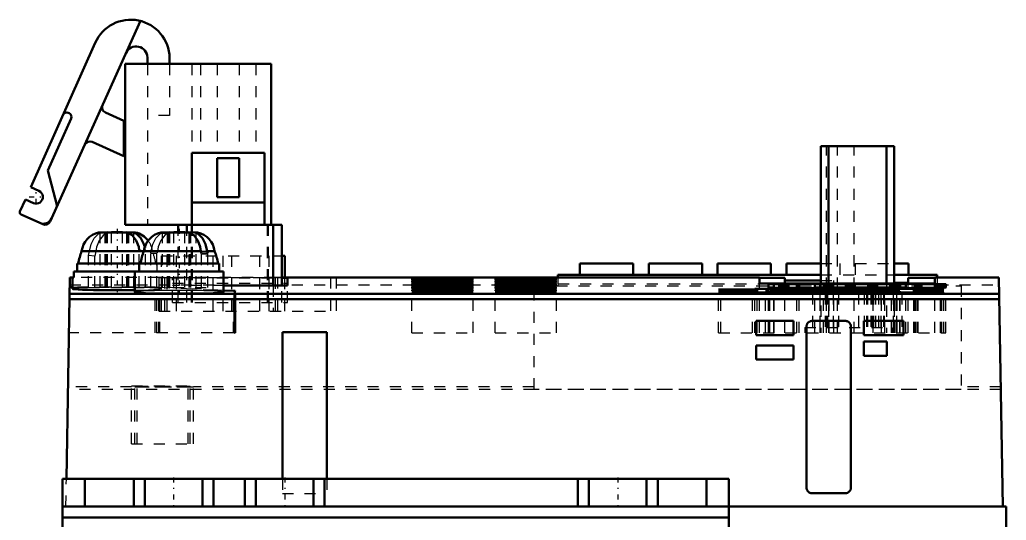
# Model space of a CAD drawing. Header units: millimetres. Extents: x 0 to 305, y 0 to 394.
# Drawn here: x 0 to 88.9, y 149.8 to 194.9 of the extents above; entities that cross this region are included whole.
import ezdxf

# ---------------------------------------------------------------- set-up
doc = ezdxf.new("R2010")
doc.units = ezdxf.units.MM
doc.linetypes.add('Center', pattern=[1.5, 0.45, -0.5, 0.05, -0.5])
doc.linetypes.add('Dashed', pattern=[2, 1, -1])
for name, color, linetype, lineweight in [('AM_4', 7, 'Continuous', 50), ('AM_6', 2, 'Continuous', 35), ('AM_7', 7, 'Center', 25), ('AM_9', 6, 'Dashed', 25)]:
    doc.layers.add(name, color=color, linetype=linetype, lineweight=lineweight)

# ---------------------------------------------------------------- blocks, each defined once
blk = doc.blocks.new('2_MDDLN45SF_5_in_MDDLN45SF_1100')
at = {"layer": 'AM_4'}
for p, q in [((10.884, 194.776), (2.742, 176.696)), ((0.994, 179.786), (6.799, 192.814)), ((11.496, 190.9), (11.496, 191.479)), ((13.496, 191.45), (13.496, 190.9)), ((9.496, 190.9), (22.646, 190.9)), ((9.496, 190.9), (9.496, 176.4)), ((22.646, 190.9), (22.646, 176.4)), ((4.634, 185.99), (2.536, 181.281)), ((4.358, 186.497), (4.458, 186.451)), ((7.714, 186.52), (9.386, 185.767)), ((9.386, 185.767), (9.386, 182.587)), ((9.386, 182.587), (6.524, 183.876)), ((72.166, 183.5), (78.766, 183.5)), ((72.166, 183.5), (72.166, 171.11)), ((72.866, 183.5), (72.866, 171.11)), ((78.066, 183.5), (78.066, 171.11)), ((78.766, 183.5), (78.766, 171.11)), ((15.496, 182.9), (15.496, 176.4)), ((15.496, 182.9), (22.046, 182.9)), ((17.771, 182.4), (19.771, 182.4)), ((17.771, 182.4), (17.771, 178.9)), ((19.771, 182.4), (19.771, 178.9)), ((22.046, 182.9), (22.046, 176.4)), ((2.536, 181.281), (3.358, 178.064)), ((1.726, 179.456), (0.994, 179.786)), ((0.017, 177.593), (0.506, 178.69)), ((0.506, 178.69), (1.233, 178.362)), ((17.771, 178.9), (19.771, 178.9)), ((15.496, 178.4), (22.046, 178.4)), ((2.08, 176.445), (0.118, 177.329)), ((9.496, 176.4), (23.616, 176.4)), ((14.266, 175.731), (14.266, 176.4)), ((15.066, 175.716), (15.066, 176.4)), ((22.816, 170.913), (22.816, 176.4)), ((23.616, 170.913), (23.616, 176.4)), ((7.907, 175.731), (7.106, 175.71)), ((7.308, 175.71), (7.106, 175.71)), ((7.308, 175.71), (7.246, 175.689)), ((7.246, 175.689), (7.812, 175.697)), ((7.308, 175.71), (7.903, 175.731)), ((7.812, 175.697), (7.849, 175.71)), ((8.271, 175.725), (7.849, 175.71)), ((9.684, 175.71), (7.849, 175.71)), ((7.911, 175.731), (7.903, 175.731)), ((7.911, 175.712), (7.911, 175.731)), ((9.684, 175.71), (9.261, 175.725)), ((9.622, 175.731), (9.622, 175.712)), ((10.426, 175.71), (9.625, 175.731)), ((10.225, 175.71), (9.629, 175.731)), ((10.426, 175.71), (10.225, 175.71)), ((13.511, 175.731), (12.706, 175.71)), ((12.944, 175.71), (12.706, 175.71)), ((12.944, 175.71), (12.846, 175.674)), ((12.846, 175.674), (13.412, 175.674)), ((13.511, 175.731), (12.944, 175.71)), ((13.412, 175.674), (13.51, 175.71)), ((13.871, 175.723), (13.51, 175.71)), ((15.223, 175.71), (13.51, 175.71)), ((13.511, 175.71), (13.511, 175.731)), ((15.223, 175.71), (14.861, 175.723)), ((15.222, 175.731), (15.222, 175.71)), ((15.788, 175.71), (15.222, 175.731)), ((16.026, 175.71), (15.222, 175.731)), ((15.427, 175.591), (15.427, 175.723)), ((16.026, 175.71), (15.788, 175.71)), ((11.069, 174.02), (5.576, 174.02)), ((10.771, 174.077), (11.069, 174.02)), ((11.069, 174.02), (11.214, 174.007)), ((16.321, 174.02), (11.176, 174.02)), ((16.321, 174.02), (16.371, 173.818)), ((16.371, 173.818), (16.937, 173.818)), ((16.937, 173.818), (16.887, 174.02)), ((17.556, 174.02), (16.887, 174.02)), ((23.616, 173.6), (23.866, 173.6)), ((23.866, 171.647), (23.866, 173.6)), ((5.166, 172.9), (5.166, 172.2)), ((17.966, 172.9), (5.166, 172.9)), ((10.766, 172.9), (10.766, 172.2)), ((17.966, 172.2), (17.966, 172.9)), ((50.466, 172.9), (55.266, 172.9)), ((50.466, 172.9), (50.466, 171.9)), ((55.266, 172.9), (55.266, 171.9)), ((56.666, 172.9), (61.466, 172.9)), ((56.666, 172.9), (56.666, 171.9)), ((61.466, 172.9), (61.466, 171.9)), ((62.866, 172.9), (67.666, 172.9)), ((62.866, 172.9), (62.866, 171.9)), ((67.666, 172.9), (67.666, 171.9)), ((69.066, 172.9), (72.166, 172.9)), ((69.066, 172.9), (69.066, 171.9)), ((78.766, 172.9), (80.066, 172.9)), ((80.066, 172.9), (80.066, 171.9)), ((4.206, 153.5), (4.523, 171.65)), ((4.523, 171.65), (4.866, 171.65)), ((4.766, 171.65), (4.766, 170.627)), ((4.866, 171.65), (4.866, 172.2)), ((18.366, 172.2), (4.866, 172.2)), ((10.366, 172.2), (10.366, 170.333)), ((18.366, 170.333), (18.366, 172.2)), ((23.616, 171.647), (28.494, 171.648)), ((23.616, 171.612), (24.116, 171.612)), ((28.494, 171.65), (23.866, 171.65)), ((24.116, 171.612), (24.116, 170.913)), ((27.994, 171.65), (27.994, 171.647)), ((66.626, 171.65), (28.389, 171.65)), ((35.316, 171.648), (40.856, 171.648)), ((40.856, 171.643), (35.316, 171.643)), ((35.316, 171.637), (40.856, 171.637)), ((40.856, 171.628), (35.316, 171.628)), ((35.316, 171.617), (40.856, 171.617)), ((40.856, 171.604), (35.316, 171.604)), ((35.316, 171.589), (40.856, 171.589)), ((40.856, 171.572), (35.316, 171.572)), ((35.316, 171.553), (40.856, 171.553)), ((40.856, 171.531), (35.316, 171.531)), ((42.816, 171.648), (48.356, 171.648)), ((48.356, 171.643), (42.816, 171.643)), ((42.816, 171.637), (48.356, 171.637)), ((48.356, 171.628), (42.816, 171.628)), ((42.816, 171.617), (48.356, 171.617)), ((48.356, 171.604), (42.816, 171.604)), ((42.816, 171.589), (48.356, 171.589)), ((48.356, 171.572), (42.816, 171.572)), ((42.816, 171.553), (48.356, 171.553)), ((48.356, 171.531), (42.816, 171.531)), ((48.481, 171.9), (72.166, 171.9)), ((48.481, 171.9), (48.481, 171.65)), ((66.626, 171.11), (66.626, 171.65)), ((66.626, 171.63), (68.926, 171.63)), ((68.926, 171.11), (68.926, 171.63)), ((78.766, 171.9), (82.653, 171.9)), ((80.026, 171.11), (80.026, 171.63)), ((80.026, 171.63), (82.426, 171.63)), ((88.21, 171.65), (82.426, 171.65)), ((82.426, 171.65), (82.426, 171.11)), ((82.653, 171.9), (82.653, 171.65)), ((88.21, 171.65), (88.57, 151)), ((4.507, 170.777), (4.766, 170.777)), ((4.766, 170.775), (4.507, 170.775)), ((24.116, 170.913), (18.366, 170.913)), ((35.316, 171.507), (40.856, 171.507)), ((40.856, 171.482), (35.316, 171.482)), ((35.316, 171.454), (40.856, 171.454)), ((40.856, 171.423), (35.316, 171.423)), ((35.316, 171.391), (40.856, 171.391)), ((40.856, 171.357), (35.316, 171.357)), ((35.316, 171.32), (40.856, 171.32)), ((40.856, 171.281), (35.316, 171.281)), ((35.316, 171.24), (40.856, 171.24)), ((40.856, 171.197), (35.316, 171.197)), ((35.316, 171.152), (40.856, 171.152)), ((40.856, 171.104), (35.316, 171.104)), ((35.316, 171.055), (40.856, 171.055)), ((40.856, 171.003), (35.316, 171.003)), ((35.316, 170.949), (40.856, 170.949)), ((40.856, 170.893), (35.316, 170.893)), ((35.316, 170.835), (40.856, 170.835)), ((40.856, 170.775), (35.316, 170.775)), ((35.316, 170.712), (40.856, 170.712)), ((40.856, 170.647), (35.316, 170.647)), ((42.816, 171.507), (48.356, 171.507)), ((48.356, 171.482), (42.816, 171.482)), ((42.816, 171.454), (48.356, 171.454)), ((48.356, 171.423), (42.816, 171.423)), ((42.816, 171.391), (48.356, 171.391)), ((48.356, 171.357), (42.816, 171.357)), ((42.816, 171.32), (48.356, 171.32)), ((48.356, 171.281), (42.816, 171.281)), ((42.816, 171.24), (48.356, 171.24)), ((48.356, 171.197), (42.816, 171.197)), ((42.816, 171.152), (48.356, 171.152)), ((48.356, 171.104), (42.816, 171.104)), ((42.816, 171.055), (48.356, 171.055)), ((48.356, 171.003), (42.816, 171.003)), ((42.816, 170.949), (48.356, 170.949)), ((48.356, 170.893), (42.816, 170.893)), ((42.816, 170.835), (48.356, 170.835)), ((48.356, 170.775), (42.816, 170.775)), ((42.816, 170.712), (48.356, 170.712)), ((48.356, 170.647), (42.816, 170.647)), ((66.416, 170.283), (66.416, 170.625)), ((66.416, 170.625), (80.529, 170.625)), ((82.426, 171.11), (66.626, 171.11)), ((67.436, 170.744), (67.436, 171.037)), ((67.936, 170.728), (67.936, 171.05)), ((67.936, 171.05), (70.006, 171.05)), ((70.006, 170.728), (67.936, 170.728)), ((68.926, 171.362), (72.166, 171.362)), ((70.006, 170.728), (70.006, 171.05)), ((70.206, 171.08), (80.666, 171.08)), ((70.206, 170.721), (70.206, 171.055)), ((80.666, 170.69), (70.206, 170.69)), ((71.616, 170.69), (71.616, 171.038)), ((72.078, 171.057), (79.354, 171.057)), ((72.116, 170.77), (72.116, 171.025)), ((79.016, 170.729), (72.416, 170.729)), ((72.416, 170.69), (72.416, 170.729)), ((72.916, 170.745), (72.916, 171.046)), ((72.916, 171.046), (78.516, 171.046)), ((78.516, 170.745), (72.916, 170.745)), ((78.516, 170.745), (78.516, 171.046)), ((78.766, 171.17), (80.026, 171.17)), ((79.016, 170.69), (79.016, 170.729)), ((79.316, 171.025), (79.316, 170.77)), ((79.816, 171.038), (79.816, 170.69)), ((80.529, 170.283), (80.529, 170.625)), ((80.666, 170.721), (80.666, 171.055)), ((80.866, 170.728), (80.866, 171.05)), ((80.866, 171.05), (82.936, 171.05)), ((82.936, 170.728), (80.866, 170.728)), ((82.936, 170.728), (82.936, 171.05)), ((83.436, 171.037), (83.436, 170.744)), ((19.334, 170.178), (4.497, 170.178)), ((16.391, 170.2), (12.342, 170.2)), ((18.366, 170.485), (19.371, 170.431)), ((19.25, 170.435), (18.366, 170.482)), ((19.334, 166.65), (19.334, 170.178)), ((19.371, 166.65), (19.371, 170.431)), ((19.404, 170.178), (19.404, 166.65)), ((88.235, 170.178), (19.404, 170.178)), ((35.316, 170.58), (40.856, 170.58)), ((40.856, 170.511), (35.316, 170.511)), ((35.316, 170.44), (40.856, 170.44)), ((40.856, 170.367), (35.316, 170.367)), ((42.816, 170.58), (48.356, 170.58)), ((48.356, 170.511), (42.816, 170.511)), ((42.816, 170.44), (48.356, 170.44)), ((48.356, 170.367), (42.816, 170.367)), ((63.157, 170.35), (63.157, 170.565)), ((63.157, 170.565), (66.016, 170.565)), ((66.016, 170.35), (63.157, 170.35)), ((66.016, 170.35), (66.016, 170.565)), ((66.216, 170.343), (66.216, 170.572)), ((80.529, 170.283), (66.416, 170.283)), ((67.166, 170.283), (67.166, 170.361)), ((67.543, 170.578), (76.866, 170.582)), ((67.966, 170.346), (67.966, 170.569)), ((67.966, 170.569), (76.867, 170.569)), ((76.867, 170.346), (67.966, 170.346)), ((67.966, 170.283), (67.966, 170.331)), ((76.866, 170.331), (67.966, 170.331)), ((76.866, 170.283), (76.866, 170.331)), ((76.867, 170.346), (76.867, 170.569)), ((77.62, 170.359), (77.62, 170.557)), ((77.62, 170.557), (78.73, 170.513)), ((78.73, 170.406), (77.62, 170.359)), ((77.921, 170.566), (79.031, 170.522)), ((79.031, 170.397), (77.921, 170.349)), ((77.921, 170.283), (77.921, 170.349)), ((78.73, 170.406), (78.73, 170.513)), ((79.031, 170.283), (79.031, 170.397)), ((79.266, 170.283), (79.266, 170.419)), ((80.729, 170.343), (80.729, 170.572)), ((80.929, 170.35), (80.929, 170.565)), ((80.929, 170.565), (83.057, 170.565)), ((83.057, 170.35), (80.929, 170.35)), ((83.057, 170.35), (83.057, 170.565)), ((19.334, 169.687), (4.488, 169.687)), ((88.244, 169.687), (19.404, 169.687)), ((66.327, 167.727), (66.327, 166.442)), ((66.327, 167.727), (69.707, 167.727)), ((69.707, 167.727), (69.707, 166.442)), ((70.875, 167.227), (70.875, 152.691)), ((74.375, 167.727), (71.375, 167.727)), ((74.875, 152.691), (74.875, 167.227)), ((79.606, 167.727), (76.025, 167.727)), ((76.025, 167.727), (76.025, 166.442)), ((79.606, 167.727), (79.606, 166.442)), ((19.334, 166.65), (19.404, 166.65)), ((27.657, 166.725), (23.657, 166.725)), ((23.657, 166.725), (23.657, 153.5)), ((27.657, 166.725), (27.657, 153.5)), ((69.707, 166.442), (66.327, 166.442)), ((76.025, 166.442), (79.606, 166.442)), ((66.327, 165.527), (66.327, 164.242)), ((66.327, 165.527), (69.707, 165.527)), ((69.707, 165.527), (69.707, 164.242)), ((78.106, 165.869), (76.025, 165.869)), ((76.025, 165.869), (76.025, 164.584)), ((78.106, 165.869), (78.106, 164.584)), ((76.025, 164.584), (78.106, 164.584)), ((69.707, 164.242), (66.327, 164.242)), ((3.866, 153.5), (63.866, 153.5)), ((3.866, 0.2), (3.866, 153.5)), ((5.866, 151), (5.866, 153.5)), ((10.266, 151), (10.266, 153.5)), ((11.266, 151), (11.266, 153.5)), ((16.466, 151), (16.466, 153.5)), ((17.466, 151), (17.466, 153.5)), ((20.266, 151), (20.266, 153.5)), ((21.266, 151), (21.266, 153.5)), ((26.466, 151), (26.466, 153.5)), ((27.466, 151), (27.466, 153.5)), ((50.266, 151), (50.266, 153.5)), ((51.266, 151), (51.266, 153.5)), ((56.466, 151), (56.466, 153.5)), ((57.466, 151), (57.466, 153.5)), ((61.866, 151), (61.866, 153.5)), ((63.866, 153.5), (63.866, 125.1)), ((71.375, 152.191), (74.375, 152.191)), ((3.866, 151), (88.866, 151)), ((88.866, 151), (88.866, 145.5)), ((63.866, 150), (3.866, 150))]:
    blk.add_line(p, q, dxfattribs=at)
for points in [[(8.271, 175.725), (8.5, 175.731), (8.73, 175.734), (8.963, 175.733), (9.174, 175.728), (9.261, 175.725)], [(9.629, 175.731), (9.626, 175.731), (9.622, 175.731)], [(9.684, 175.71), (10.13, 175.449), (10.487, 174.993), (10.714, 174.402), (10.771, 174.077)], [(11.288, 174.307), (11.191, 174.656), (10.911, 175.191), (10.521, 175.568), (10.225, 175.71)], [(13.871, 175.723), (14.063, 175.728), (14.289, 175.731), (14.523, 175.73), (14.74, 175.727), (14.861, 175.723)], [(15.223, 175.71), (15.673, 175.448), (16.033, 174.989), (16.259, 174.398), (16.321, 174.02)], [(16.887, 174.02), (16.748, 174.658), (16.467, 175.194), (16.077, 175.572), (15.788, 175.71)], [(4.766, 170.627), (4.823, 170.605), (4.992, 170.583), (5.268, 170.562), (5.644, 170.543), (6.108, 170.526), (6.648, 170.512), (7.248, 170.501), (7.89, 170.494), (8.558, 170.491), (9.231, 170.491), (9.891, 170.496), (10.37, 170.502)], [(66.216, 170.619), (66.228, 170.621), (66.26, 170.623), (66.31, 170.624), (66.372, 170.625), (66.416, 170.625)], [(67.436, 171.037), (67.464, 171.041), (67.546, 171.045), (67.671, 171.048), (67.827, 171.049), (67.936, 171.05)], [(67.936, 170.728), (67.771, 170.729), (67.624, 170.731), (67.512, 170.735), (67.448, 170.74), (67.436, 170.744)], [(70.206, 171.055), (70.195, 171.053), (70.162, 171.052), (70.112, 171.05), (70.05, 171.05), (70.006, 171.05)], [(70.006, 170.728), (70.072, 170.727), (70.131, 170.726), (70.176, 170.725), (70.201, 170.723), (70.206, 170.721)], [(71.616, 171.038), (71.661, 171.045), (71.792, 171.051), (71.992, 171.056), (72.078, 171.057)], [(72.416, 170.729), (72.152, 170.731), (71.917, 170.735), (71.738, 170.741), (71.636, 170.749), (71.616, 170.754)], [(72.116, 171.025), (72.161, 171.032), (72.292, 171.038), (72.492, 171.043), (72.741, 171.045), (72.916, 171.046)], [(72.916, 170.745), (72.652, 170.746), (72.417, 170.751), (72.238, 170.757), (72.136, 170.764), (72.116, 170.77)], [(78.516, 171.046), (78.781, 171.045), (79.016, 171.041), (79.194, 171.036), (79.297, 171.03), (79.316, 171.025)], [(79.316, 170.77), (79.271, 170.762), (79.141, 170.754), (78.94, 170.749), (78.691, 170.746), (78.516, 170.745)], [(79.816, 170.754), (79.771, 170.746), (79.641, 170.739), (79.44, 170.733), (79.191, 170.73), (79.016, 170.729)], [(79.354, 171.057), (79.516, 171.054), (79.694, 171.049), (79.797, 171.043), (79.816, 171.038)], [(80.529, 170.625), (80.595, 170.625), (80.654, 170.624), (80.699, 170.622), (80.724, 170.62), (80.729, 170.619)], [(80.866, 171.05), (80.8, 171.05), (80.741, 171.051), (80.697, 171.052), (80.671, 171.054), (80.666, 171.055)], [(80.666, 170.721), (80.678, 170.724), (80.71, 170.725), (80.76, 170.727), (80.822, 170.728), (80.866, 170.728)], [(82.936, 171.05), (83.102, 171.049), (83.249, 171.047), (83.36, 171.044), (83.424, 171.04), (83.436, 171.037)], [(83.436, 170.744), (83.408, 170.738), (83.327, 170.734), (83.201, 170.73), (83.046, 170.728), (82.936, 170.728)], [(10.366, 170.333), (10.368, 170.328), (10.449, 170.302), (10.638, 170.278), (10.939, 170.254), (11.328, 170.233), (11.816, 170.215), (12.342, 170.2)], [(16.391, 170.2), (16.934, 170.215), (17.419, 170.234), (17.804, 170.255), (18.102, 170.279), (18.287, 170.303), (18.365, 170.329), (18.366, 170.333)], [(19.25, 170.435), (19.318, 170.429), (19.334, 170.425)], [(19.371, 170.431), (19.398, 170.429), (19.404, 170.427)], [(62.957, 170.558), (62.969, 170.561), (63.001, 170.563), (63.051, 170.564), (63.113, 170.565), (63.157, 170.565)], [(63.157, 170.35), (63.091, 170.351), (63.032, 170.352), (62.988, 170.354), (62.962, 170.356), (62.957, 170.358)], [(66.216, 170.572), (66.205, 170.57), (66.172, 170.568), (66.122, 170.566), (66.06, 170.565), (66.016, 170.565)], [(66.016, 170.35), (66.082, 170.35), (66.141, 170.349), (66.186, 170.347), (66.211, 170.344), (66.216, 170.343)], [(66.416, 170.283), (66.35, 170.284), (66.291, 170.285), (66.247, 170.287), (66.221, 170.289), (66.216, 170.291)], [(67.166, 170.555), (67.211, 170.564), (67.342, 170.572), (67.543, 170.578), (67.543, 170.578)], [(67.966, 170.331), (67.702, 170.333), (67.467, 170.338), (67.288, 170.345), (67.186, 170.355), (67.166, 170.361)], [(67.566, 170.555), (67.589, 170.559), (67.654, 170.563), (67.754, 170.566), (67.879, 170.568), (67.966, 170.569)], [(67.966, 170.346), (67.834, 170.347), (67.716, 170.35), (67.627, 170.353), (67.576, 170.358), (67.566, 170.361)], [(76.866, 170.582), (77.33, 170.579), (77.741, 170.572), (77.921, 170.566)], [(77.921, 170.349), (77.556, 170.338), (77.114, 170.332), (76.866, 170.331)], [(76.867, 170.569), (77.198, 170.567), (77.491, 170.561), (77.62, 170.557)], [(77.62, 170.359), (77.359, 170.351), (77.044, 170.347), (76.867, 170.346)], [(78.73, 170.513), (78.827, 170.507), (78.866, 170.501), (78.866, 170.5)], [(78.866, 170.419), (78.835, 170.413), (78.746, 170.407), (78.73, 170.406)], [(79.031, 170.522), (79.198, 170.512), (79.265, 170.501), (79.266, 170.5)], [(79.266, 170.419), (79.213, 170.408), (79.058, 170.398), (79.031, 170.397)], [(80.729, 170.291), (80.718, 170.288), (80.685, 170.286), (80.635, 170.284), (80.573, 170.283), (80.529, 170.283)], [(80.929, 170.565), (80.863, 170.565), (80.804, 170.567), (80.76, 170.568), (80.734, 170.57), (80.729, 170.572)], [(80.729, 170.343), (80.741, 170.345), (80.773, 170.347), (80.823, 170.349), (80.885, 170.35), (80.929, 170.35)], [(83.057, 170.565), (83.123, 170.565), (83.182, 170.564), (83.227, 170.562), (83.252, 170.56), (83.257, 170.558)], [(83.257, 170.358), (83.246, 170.355), (83.213, 170.353), (83.163, 170.351), (83.101, 170.35), (83.057, 170.35)], [(71.375, 167.727), (71.332, 167.725), (71.288, 167.719), (71.246, 167.71), (71.204, 167.697), (71.164, 167.68), (71.125, 167.66), (71.088, 167.637), (71.054, 167.61), (71.022, 167.581), (70.992, 167.548), (70.966, 167.514), (70.942, 167.477), (70.922, 167.438), (70.905, 167.398), (70.892, 167.356), (70.883, 167.314), (70.877, 167.271), (70.875, 167.227)], [(74.875, 167.227), (74.873, 167.271), (74.868, 167.314), (74.858, 167.356), (74.845, 167.398), (74.828, 167.438), (74.808, 167.477), (74.785, 167.514), (74.758, 167.548), (74.729, 167.581), (74.697, 167.61), (74.662, 167.637), (74.625, 167.66), (74.587, 167.68), (74.546, 167.697), (74.505, 167.71), (74.462, 167.719), (74.419, 167.725), (74.375, 167.727)], [(70.875, 152.691), (70.877, 152.647), (70.883, 152.604), (70.892, 152.562), (70.905, 152.52), (70.922, 152.48), (70.942, 152.441), (70.966, 152.404), (70.992, 152.37), (71.022, 152.337), (71.054, 152.308), (71.088, 152.281), (71.125, 152.258), (71.164, 152.238), (71.204, 152.221), (71.246, 152.208), (71.288, 152.199), (71.332, 152.193), (71.375, 152.191)], [(74.375, 152.191), (74.419, 152.193), (74.462, 152.199), (74.505, 152.208), (74.546, 152.221), (74.587, 152.238), (74.625, 152.258), (74.662, 152.281), (74.697, 152.308), (74.729, 152.337), (74.758, 152.37), (74.785, 152.404), (74.808, 152.441), (74.828, 152.48), (74.845, 152.52), (74.858, 152.562), (74.868, 152.604), (74.873, 152.647), (74.875, 152.691)]]:
    blk.add_lwpolyline(points, dxfattribs=at)
for centre, radius, start, end in [((9.996, 191.391), 3.5, 0.97316, 155.99477), ((10.496, 191.479), 1, 0, 155.75503), ((7.92, 186.976), 0.5, 155.75503, 245.75503), ((4.218, 186.187), 0.34, 65.75503, 155.98481), ((4.315, 186.132), 0.35, 335.98481, 65.75503), ((6.318, 183.42), 0.5, 65.75503, 155.75503), ((1.48, 178.909), 0.6, 245.75457, 65.75549), ((0.2, 177.512), 0.2, 155.98481, 245.75503), ((2.135, 177.298), 0.8, 245.75503, 335.75503), ((2.286, 176.901), 0.5, 245.75503, 335.75503), ((7.56, 173.762), 2, 103.09978, 172.58953), ((9.973, 173.762), 2, 37.18885, 76.90022), ((13.16, 173.762), 2, 103.09978, 172.58953), ((15.573, 173.762), 2, 7.41047, 76.90022), ((12.628, 171.465), 7.5, 160.08529, 168.97206), ((18.228, 171.465), 7.5, 160.08529, 168.97206), ((10.505, 171.465), 7.5, 11.02794, 19.91471)]:
    blk.add_arc(centre, radius, start, end, dxfattribs=at)
at = {"layer": 'AM_7'}
for p, q in [((1.48, 178.279), (1.48, 179.539)), ((0.85, 178.909), (2.11, 178.909)), ((8.766, 176.032), (8.766, 169.922)), ((14.366, 176.032), (14.366, 169.922)), ((13.866, 153.625), (13.866, 150.875)), ((23.866, 153.625), (23.866, 150.875)), ((53.866, 153.625), (53.866, 150.875))]:
    blk.add_line(p, q, dxfattribs=at)
at = {"layer": 'AM_9'}
for p, q in [((11.496, 190.9), (11.496, 176.4)), ((13.496, 190.9), (13.496, 186.24)), ((15.496, 190.9), (15.496, 182.9)), ((16.271, 190.9), (16.271, 182.9)), ((17.771, 190.9), (17.771, 182.9)), ((19.771, 190.9), (19.771, 182.9)), ((21.271, 190.9), (21.271, 182.9)), ((13.496, 186.24), (11.496, 186.24)), ((72.666, 166.65), (72.666, 183.5)), ((73.666, 166.65), (73.666, 183.5)), ((75.166, 166.65), (75.166, 183.5)), ((15.466, 169.4), (15.466, 176.4)), ((15.566, 169.4), (15.566, 176.4)), ((22.316, 169.4), (22.316, 176.4)), ((22.416, 169.4), (22.416, 176.4)), ((7.246, 170.754), (7.246, 175.689)), ((7.308, 175.71), (7.383, 175.71)), ((7.383, 175.71), (7.906, 175.731)), ((7.706, 170.754), (7.706, 175.724)), ((7.812, 170.754), (7.812, 175.697)), ((7.911, 175.688), (7.856, 175.666)), ((7.911, 170.754), (7.911, 175.712)), ((7.973, 175.71), (7.911, 175.688)), ((8.271, 170.754), (8.271, 175.725)), ((9.261, 170.754), (9.261, 175.725)), ((9.622, 175.688), (9.559, 175.71)), ((9.622, 175.712), (9.622, 170.754)), ((9.721, 175.645), (9.622, 175.688)), ((9.64, 175.73), (10.15, 175.71)), ((9.792, 175.653), (9.721, 175.645)), ((9.721, 170.754), (9.721, 175.645)), ((10.287, 175.656), (9.792, 175.653)), ((9.827, 170.754), (9.827, 175.724)), ((10.15, 175.71), (10.287, 175.656)), ((10.15, 175.71), (10.225, 175.71)), ((10.287, 170.754), (10.287, 175.656)), ((12.846, 170.754), (12.846, 175.674)), ((13.306, 170.754), (13.306, 175.723)), ((13.51, 175.71), (13.397, 175.667)), ((13.412, 170.754), (13.412, 175.674)), ((13.511, 170.754), (13.511, 175.71)), ((13.871, 170.754), (13.871, 175.723)), ((14.266, 169.4), (14.266, 175.731)), ((14.861, 170.754), (14.861, 175.723)), ((15.066, 169.4), (15.066, 175.716)), ((15.222, 175.71), (15.222, 170.754)), ((15.321, 170.754), (15.321, 175.674)), ((15.887, 175.674), (15.321, 175.674)), ((15.427, 170.754), (15.427, 175.591)), ((15.887, 170.754), (15.887, 175.674)), ((11.33, 174.02), (11.288, 174.307)), ((6.196, 173.62), (6.29, 174.02)), ((6.196, 170.754), (6.196, 173.62)), ((6.761, 173.562), (6.196, 173.62)), ((6.868, 174.02), (6.761, 173.562)), ((6.761, 170.754), (6.761, 173.562)), ((10.771, 170.754), (10.771, 174.077)), ((11.081, 174.02), (11.176, 174.02)), ((11.214, 174.007), (11.337, 173.994)), ((11.337, 170.754), (11.337, 173.994)), ((11.796, 173.818), (11.846, 174.02)), ((11.796, 170.754), (11.796, 173.818)), ((12.361, 173.818), (11.796, 173.818)), ((12.411, 174.02), (12.361, 173.818)), ((12.361, 170.754), (12.361, 173.818)), ((12.766, 173.6), (23.616, 173.6)), ((12.766, 168.6), (12.766, 173.6)), ((13.266, 168.6), (13.266, 173.6)), ((14.116, 168.6), (14.116, 173.6)), ((16.321, 174.02), (16.887, 174.02)), ((16.371, 170.754), (16.371, 173.818)), ((16.937, 170.754), (16.937, 173.818)), ((17.416, 168.6), (17.416, 173.6)), ((18.316, 168.6), (18.316, 173.6)), ((19.116, 168.6), (19.116, 173.6)), ((21.616, 168.6), (21.616, 173.6)), ((22.466, 168.6), (22.466, 173.6)), ((12.366, 172.2), (12.366, 172.9)), ((72.166, 172.9), (73.866, 172.9)), ((73.866, 172.9), (73.866, 171.9)), ((75.266, 172.9), (78.766, 172.9)), ((75.266, 172.9), (75.266, 171.9)), ((12.538, 171.65), (4.866, 171.65)), ((12.541, 171.647), (12.538, 171.647)), ((12.538, 171.638), (12.538, 168.6)), ((23.016, 171.646), (12.541, 171.647)), ((13.038, 171.646), (13.038, 168.6)), ((13.038, 171.637), (22.816, 171.637)), ((13.766, 169.4), (13.766, 171.63)), ((24.116, 171.63), (13.766, 171.63)), ((13.766, 171.612), (23.616, 171.612)), ((23.016, 171.65), (23.016, 171.647)), ((23.866, 171.65), (23.016, 171.65)), ((23.016, 171.637), (23.016, 168.6)), ((23.216, 171.65), (23.216, 168.6)), ((23.216, 171.647), (23.616, 171.647)), ((23.866, 168.6), (23.866, 171.647)), ((24.116, 171.612), (24.116, 171.63)), ((27.994, 171.647), (27.994, 168.6)), ((28.494, 171.648), (28.494, 168.6)), ((35.316, 171.648), (35.316, 171.65)), ((35.316, 171.637), (35.316, 171.643)), ((35.316, 171.617), (35.316, 171.628)), ((35.316, 171.589), (35.316, 171.604)), ((35.316, 171.553), (35.316, 171.572)), ((35.316, 171.507), (35.316, 171.531)), ((40.856, 171.648), (40.856, 171.65)), ((40.856, 171.637), (40.856, 171.643)), ((40.856, 171.617), (40.856, 171.628)), ((40.856, 171.589), (40.856, 171.604)), ((40.856, 171.553), (40.856, 171.572)), ((40.856, 171.507), (40.856, 171.531)), ((42.816, 171.648), (42.816, 171.65)), ((42.816, 171.637), (42.816, 171.643)), ((42.816, 171.617), (42.816, 171.628)), ((42.816, 171.589), (42.816, 171.604)), ((42.816, 171.553), (42.816, 171.572)), ((42.816, 171.507), (42.816, 171.531)), ((48.356, 171.648), (48.356, 171.65)), ((48.356, 171.637), (48.356, 171.643)), ((48.356, 171.617), (48.356, 171.628)), ((48.356, 171.589), (48.356, 171.604)), ((48.356, 171.553), (48.356, 171.572)), ((48.356, 171.507), (48.356, 171.531)), ((48.481, 171.65), (48.481, 171.06)), ((72.166, 171.9), (78.766, 171.9)), ((82.653, 171.65), (82.653, 171.06)), ((4.511, 170.988), (48.481, 170.988)), ((4.766, 170.777), (12.358, 170.777)), ((12.198, 170.775), (4.766, 170.775)), ((6.196, 170.754), (11.337, 170.754)), ((9.45, 170.754), (8.064, 170.754)), ((11.796, 170.754), (16.937, 170.754)), ((12.198, 166.65), (12.198, 170.775)), ((12.358, 166.65), (12.358, 170.777)), ((12.525, 166.65), (12.525, 170.774)), ((12.525, 170.774), (18.366, 170.485)), ((12.614, 166.65), (12.614, 170.768)), ((18.366, 170.482), (12.614, 170.768)), ((13.766, 171.132), (24.116, 171.132)), ((18.366, 170.913), (13.766, 170.913)), ((22.816, 170.913), (22.816, 168.6)), ((23.616, 169.4), (23.616, 170.913)), ((24.116, 169.4), (24.116, 170.913)), ((35.316, 171.454), (35.316, 171.482)), ((35.316, 171.391), (35.316, 171.423)), ((35.316, 171.32), (35.316, 171.357)), ((35.316, 171.24), (35.316, 171.281)), ((35.316, 171.152), (35.316, 171.197)), ((35.316, 171.055), (35.316, 171.104)), ((35.316, 170.949), (35.316, 171.003)), ((35.316, 170.835), (35.316, 170.893)), ((35.316, 170.712), (35.316, 170.775)), ((35.316, 170.58), (35.316, 170.647)), ((40.856, 171.454), (40.856, 171.482)), ((40.856, 171.391), (40.856, 171.423)), ((40.856, 171.32), (40.856, 171.357)), ((40.856, 171.24), (40.856, 171.281)), ((40.856, 171.152), (40.856, 171.197)), ((40.856, 171.055), (40.856, 171.104)), ((40.856, 170.949), (40.856, 171.003)), ((40.856, 170.835), (40.856, 170.893)), ((40.856, 170.712), (40.856, 170.775)), ((40.856, 170.58), (40.856, 170.647)), ((42.816, 171.454), (42.816, 171.482)), ((42.816, 171.391), (42.816, 171.423)), ((42.816, 171.32), (42.816, 171.357)), ((42.816, 171.24), (42.816, 171.281)), ((42.816, 171.152), (42.816, 171.197)), ((42.816, 171.055), (42.816, 171.104)), ((42.816, 170.949), (42.816, 171.003)), ((42.816, 170.835), (42.816, 170.893)), ((42.816, 170.712), (42.816, 170.775)), ((42.816, 170.58), (42.816, 170.647)), ((46.329, 161.56), (46.329, 170.9)), ((46.329, 170.9), (84.804, 170.9)), ((48.356, 171.454), (48.356, 171.482)), ((48.356, 171.391), (48.356, 171.423)), ((48.356, 171.32), (48.356, 171.357)), ((48.356, 171.24), (48.356, 171.281)), ((48.356, 171.152), (48.356, 171.197)), ((48.356, 171.055), (48.356, 171.104)), ((48.356, 170.949), (48.356, 171.003)), ((48.356, 170.835), (48.356, 170.893)), ((48.356, 170.712), (48.356, 170.775)), ((48.356, 170.58), (48.356, 170.647)), ((48.481, 171.06), (82.653, 171.06)), ((48.481, 170.988), (48.481, 170.9)), ((66.626, 166.65), (66.626, 171.11)), ((67.436, 166.65), (67.436, 170.744)), ((67.936, 166.65), (67.936, 170.728)), ((68.926, 166.65), (68.926, 171.11)), ((70.006, 166.65), (70.006, 170.728)), ((70.206, 166.65), (70.206, 170.69)), ((71.616, 166.65), (71.616, 170.69)), ((72.116, 166.65), (72.116, 170.77)), ((72.166, 171.362), (73.326, 171.362)), ((72.166, 171.11), (72.166, 166.65)), ((72.416, 170.729), (72.416, 171.059)), ((72.416, 166.65), (72.416, 170.69)), ((72.866, 171.11), (72.866, 166.65)), ((72.916, 166.65), (72.916, 170.745)), ((73.326, 166.65), (73.326, 171.362)), ((73.326, 171.17), (78.766, 171.17)), ((78.066, 171.11), (78.066, 166.65)), ((78.516, 166.65), (78.516, 170.745)), ((78.766, 171.11), (78.766, 166.65)), ((79.016, 170.729), (79.016, 171.059)), ((79.016, 166.65), (79.016, 170.69)), ((79.316, 166.65), (79.316, 170.77)), ((79.816, 166.65), (79.816, 170.69)), ((80.026, 166.65), (80.026, 171.11)), ((80.666, 166.65), (80.666, 170.69)), ((80.866, 166.65), (80.866, 170.728)), ((82.426, 166.65), (82.426, 171.11)), ((82.653, 170.9), (82.653, 170.988)), ((82.653, 170.988), (88.221, 170.988)), ((82.936, 166.65), (82.936, 170.728)), ((83.436, 166.65), (83.436, 170.744)), ((84.804, 170.9), (84.804, 161.56)), ((19.25, 166.65), (19.25, 170.435)), ((35.316, 170.44), (35.316, 170.511)), ((35.316, 166.65), (35.316, 170.367)), ((40.856, 170.44), (40.856, 170.511)), ((40.856, 166.65), (40.856, 170.367)), ((42.816, 170.44), (42.816, 170.511)), ((42.816, 166.65), (42.816, 170.367)), ((48.356, 170.44), (48.356, 170.511)), ((48.356, 166.65), (48.356, 170.367)), ((62.957, 166.65), (62.957, 170.358)), ((63.157, 166.65), (63.157, 170.35)), ((66.016, 166.65), (66.016, 170.35)), ((66.216, 166.65), (66.216, 170.291)), ((66.416, 166.65), (66.416, 170.283)), ((67.166, 166.65), (67.166, 170.283)), ((67.566, 166.65), (67.566, 170.361)), ((67.966, 170.569), (67.966, 170.582)), ((67.966, 170.331), (67.966, 170.346)), ((67.966, 166.65), (67.966, 170.283)), ((71.416, 170.2), (79.466, 170.2)), ((71.416, 170.2), (71.416, 167.15)), ((72.066, 170.2), (72.066, 166.65)), ((72.566, 170.2), (72.566, 166.65)), ((72.675, 170.2), (72.675, 167.15)), ((72.766, 170.2), (72.766, 166.65)), ((73.266, 170.2), (73.266, 166.65)), ((73.766, 170.2), (73.766, 166.65)), ((75.566, 170.2), (75.566, 166.65)), ((76.066, 170.2), (76.066, 166.65)), ((76.266, 170.2), (76.266, 166.65)), ((76.366, 170.2), (76.366, 166.65)), ((76.666, 170.2), (76.666, 166.65)), ((76.766, 170.2), (76.766, 166.65)), ((76.866, 170.331), (76.866, 170.582)), ((76.866, 166.65), (76.867, 170.346)), ((76.866, 166.65), (76.866, 170.283)), ((76.866, 170.2), (76.867, 166.65)), ((77.066, 170.2), (77.066, 166.65)), ((77.075, 170.2), (77.075, 167.15)), ((77.366, 170.2), (77.366, 166.65)), ((77.566, 170.2), (77.566, 166.65)), ((77.62, 166.65), (77.62, 170.359)), ((77.816, 170.2), (77.816, 167.15)), ((77.866, 170.2), (77.866, 166.65)), ((77.921, 170.349), (77.921, 170.566)), ((77.921, 166.65), (77.921, 170.283)), ((78.666, 170.2), (78.666, 166.65)), ((78.73, 166.65), (78.73, 170.406)), ((78.866, 166.65), (78.866, 170.419)), ((78.966, 170.2), (78.966, 166.65)), ((79.031, 170.397), (79.031, 170.522)), ((79.031, 166.65), (79.031, 170.283)), ((79.266, 166.65), (79.266, 170.283)), ((79.466, 170.2), (79.466, 166.65)), ((80.529, 166.65), (80.529, 170.283)), ((80.729, 166.65), (80.729, 170.291)), ((80.929, 166.65), (80.929, 170.35)), ((83.057, 166.65), (83.057, 170.35)), ((83.257, 166.65), (83.257, 170.358)), ((13.766, 169.4), (24.116, 169.4)), ((12.538, 168.6), (28.494, 168.6)), ((70.716, 167.15), (78.616, 167.15)), ((70.716, 167.15), (70.716, 166.65)), ((78.616, 167.15), (78.616, 166.65)), ((19.334, 166.65), (4.435, 166.65)), ((35.316, 166.65), (40.856, 166.65)), ((42.816, 166.65), (48.356, 166.65)), ((62.957, 166.65), (83.436, 166.65)), ((10.066, 161.772), (4.35, 161.772)), ((10.066, 156.65), (10.066, 161.887)), ((10.066, 161.887), (15.666, 161.887)), ((15.666, 161.747), (10.066, 161.747)), ((10.366, 156.65), (10.366, 161.823)), ((15.366, 161.772), (10.366, 161.772)), ((10.566, 156.65), (10.566, 161.846)), ((10.566, 161.846), (15.166, 161.846)), ((15.166, 161.752), (10.566, 161.752)), ((15.166, 156.65), (15.166, 161.846)), ((15.366, 156.65), (15.366, 161.823)), ((15.666, 156.65), (15.666, 161.887)), ((46.329, 161.772), (15.666, 161.772)), ((88.382, 161.772), (84.804, 161.772)), ((88.386, 161.556), (4.346, 161.556)), ((84.804, 161.56), (46.329, 161.56)), ((10.066, 156.65), (15.666, 156.65)), ((4.162, 151), (4.206, 153.5)), ((23.657, 153.5), (23.657, 152.176)), ((27.657, 153.5), (27.657, 152.176)), ((23.657, 152.176), (27.657, 152.176))]:
    blk.add_line(p, q, dxfattribs=at)
for points in [[(6.29, 174.02), (6.429, 174.659), (6.71, 175.197), (7.101, 175.575), (7.383, 175.71)], [(7.856, 175.666), (7.518, 175.447), (7.155, 174.985), (6.929, 174.392), (6.868, 174.02)], [(9.261, 175.721), (9.07, 175.726), (8.844, 175.728), (8.609, 175.728), (8.393, 175.724), (8.271, 175.721)], [(11.846, 174.02), (11.985, 174.658), (12.265, 175.194), (12.656, 175.572), (12.944, 175.71)], [(13.397, 175.667), (13.06, 175.448), (12.7, 174.989), (12.473, 174.398), (12.411, 174.02)], [(12.538, 171.638), (12.566, 171.638), (12.648, 171.637), (12.773, 171.637), (12.928, 171.637), (13.038, 171.637)], [(22.816, 171.637), (22.882, 171.637), (22.941, 171.637), (22.986, 171.637), (23.011, 171.637), (23.016, 171.637)], [(23.216, 171.647), (23.15, 171.647), (23.091, 171.647), (23.047, 171.647), (23.021, 171.647), (23.016, 171.647)], [(8.064, 170.754), (8.051, 170.754), (7.4, 170.748), (6.789, 170.74), (6.234, 170.728), (5.75, 170.713), (5.352, 170.695), (5.051, 170.676), (4.855, 170.655), (4.766, 170.627)], [(12.766, 170.627), (12.758, 170.636), (12.659, 170.658), (12.449, 170.679), (12.134, 170.698), (11.724, 170.715), (11.23, 170.729), (10.665, 170.741), (10.047, 170.749), (9.45, 170.754)], [(10.37, 170.502), (10.519, 170.505), (11.097, 170.517), (11.61, 170.532), (12.041, 170.55), (12.381, 170.57), (12.617, 170.591), (12.744, 170.613), (12.766, 170.627)], [(12.198, 170.775), (12.363, 170.774), (12.51, 170.771), (12.614, 170.768)], [(12.358, 170.777), (12.425, 170.776), (12.483, 170.775), (12.525, 170.774)], [(18.366, 170.333), (18.328, 170.354), (18.176, 170.379), (17.922, 170.401), (17.557, 170.423), (17.114, 170.441), (16.578, 170.456), (15.996, 170.467), (15.35, 170.475), (14.695, 170.479), (14.012, 170.479), (13.358, 170.475), (12.714, 170.467), (12.134, 170.455), (11.602, 170.44), (11.162, 170.422), (10.801, 170.401), (10.55, 170.378), (10.402, 170.353), (10.366, 170.333)], [(10.366, 161.823), (10.378, 161.83), (10.411, 161.837), (10.461, 161.842), (10.524, 161.845), (10.566, 161.846)], [(10.566, 161.752), (10.549, 161.752), (10.532, 161.752), (10.514, 161.752), (10.498, 161.752), (10.482, 161.752), (10.466, 161.752), (10.452, 161.752), (10.438, 161.752), (10.425, 161.752), (10.413, 161.753), (10.402, 161.753), (10.393, 161.753), (10.385, 161.753), (10.378, 161.754), (10.373, 161.754), (10.369, 161.754), (10.367, 161.754), (10.366, 161.755)], [(15.166, 161.846), (15.232, 161.844), (15.291, 161.841), (15.335, 161.835), (15.361, 161.828), (15.366, 161.823)], [(15.366, 161.755), (15.365, 161.754), (15.363, 161.754), (15.359, 161.754), (15.354, 161.754), (15.348, 161.753), (15.339, 161.753), (15.33, 161.753), (15.319, 161.753), (15.308, 161.752), (15.295, 161.752), (15.281, 161.752), (15.266, 161.752), (15.251, 161.752), (15.235, 161.752), (15.218, 161.752), (15.201, 161.752), (15.184, 161.752), (15.166, 161.752)]]:
    blk.add_lwpolyline(points, dxfattribs=at)
for centre, radius, start, end in [((9.973, 173.762), 2, 7.41047, 37.18885), ((4.905, 171.465), 7.5, 11.02794, 19.91471)]:
    blk.add_arc(centre, radius, start, end, dxfattribs=at)
at = {"layer": 'AM_6', "flags": 8}
for tag, p in [('NN', (95.316, 194.889)), ('NT', (95.316, 194.389)), ('NB', (95.316, 193.889)), ('NBSYN', (95.316, 193.389)), ('CNSORDERNO', (95.316, 192.389)), ('LINA', (95.316, 192.889)), ('F', (95.316, 191.889)), ('MC', (95.316, 191.389)), ('PSV', (95.316, 190.889)), ('COMPANY', (95.316, 189.889)), ('ES', (95.316, 190.389))]:
    blk.add_attdef(tag, p, '', height=0.5, dxfattribs=at)
blk = doc.blocks.new('1_MDDLN45SF_1100')
blk.add_blockref('2_MDDLN45SF_5_in_MDDLN45SF_1100', (0, 0))
at = {"layer": 'AM_6', "flags": 8}
for tag, p in [('NN', (309.696, 394.38)), ('NT', (309.696, 393.88)), ('NB', (309.696, 393.38)), ('NBSYN', (309.696, 392.88)), ('LINA', (309.696, 392.38)), ('CNSORDERNO', (309.696, 391.88)), ('F', (309.696, 391.38)), ('MC', (309.696, 390.88)), ('PSV', (309.696, 390.38)), ('ES', (309.696, 389.88)), ('COMPANY', (309.696, 389.38))]:
    blk.add_attdef(tag, p, '', height=0.5, dxfattribs=at)

msp = doc.modelspace()

# ---------------------------------------------------------------- block references
msp.add_blockref('1_MDDLN45SF_1100', (0, 0))

doc.saveas('drawing.dxf')
